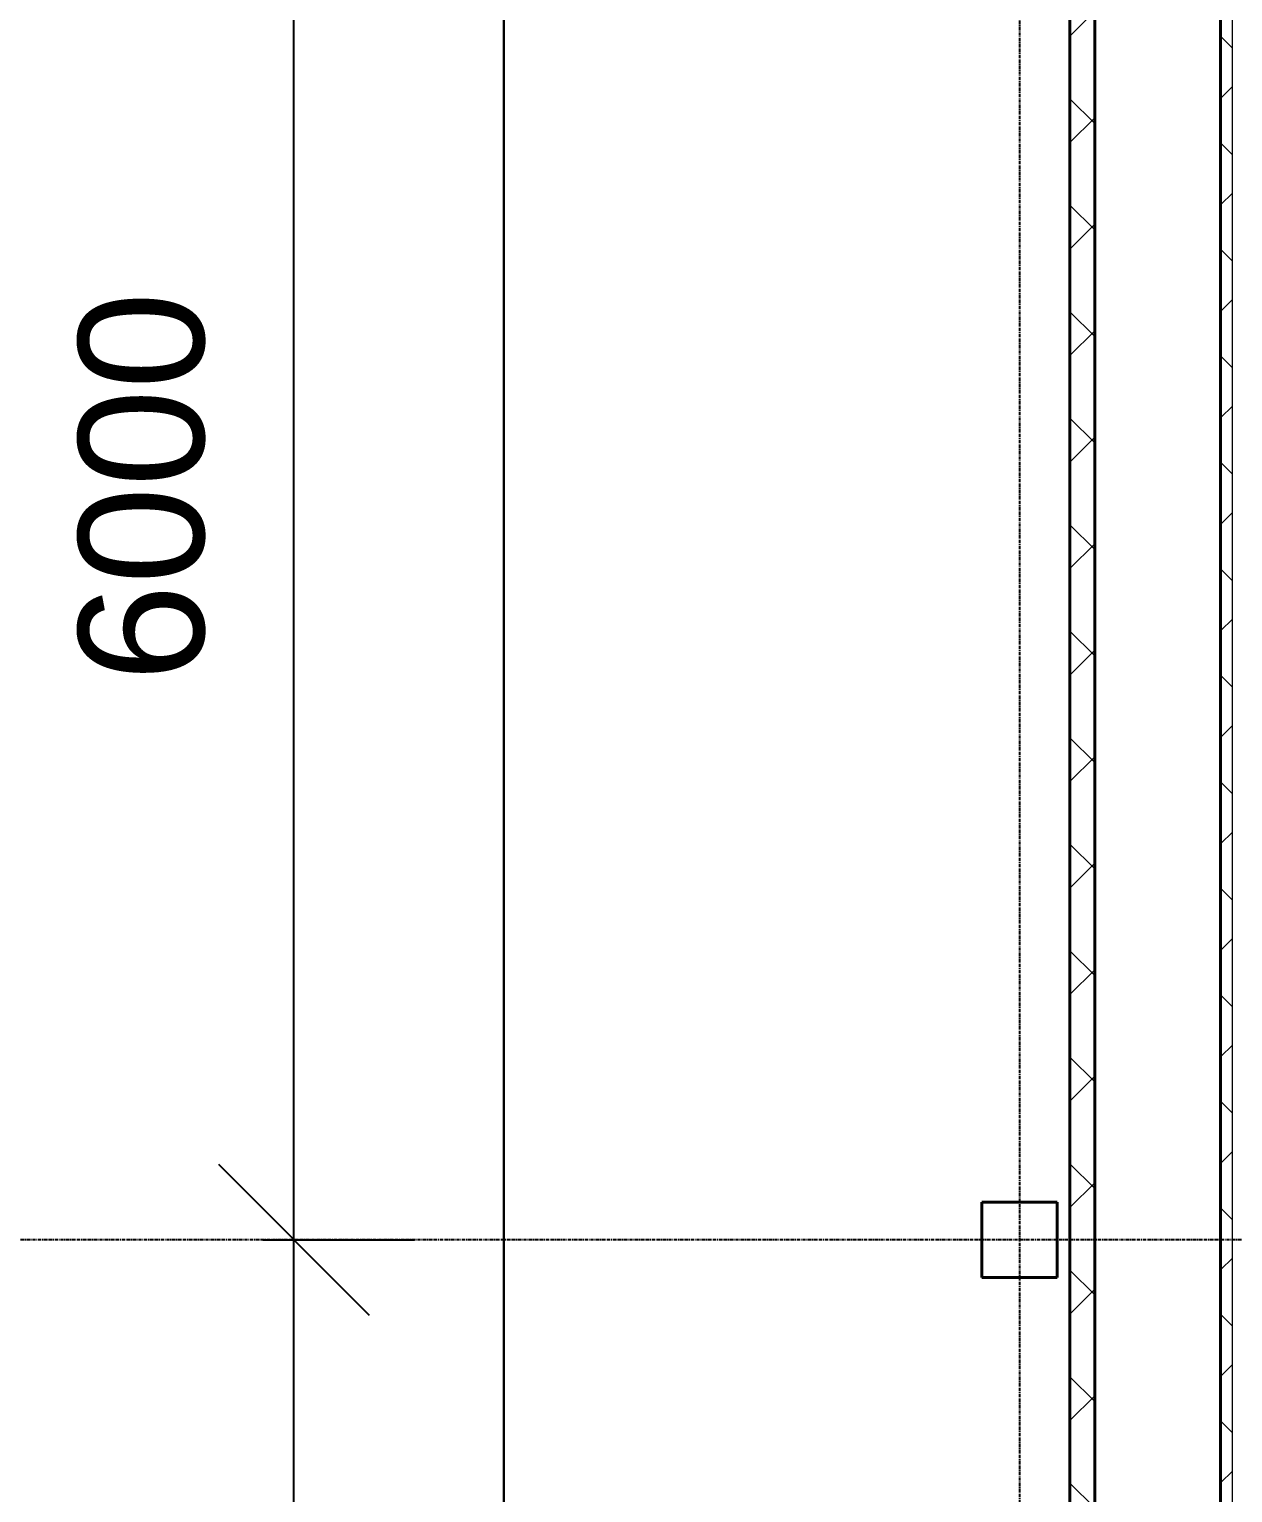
# Model space of a CAD drawing. Header units: millimetres. Extents: x 2140 to 223837, y 2113 to 170313.
# Drawn here: x 11717 to 16511, y 106750 to 112580 of the extents above; entities that cross this region are included whole.
import ezdxf

# ---------------------------------------------------------------- set-up
doc = ezdxf.new("R2010")
doc.units = ezdxf.units.MM
doc.linetypes.add('Линия сетки', pattern=[22.225, 12.7, -3.175, 3.175, -3.175])
doc.layers.add('A-DETL-GENF', color=7, linetype='Continuous', lineweight=18)
doc.layers.add('S-COLS', color=7, linetype='Continuous', lineweight=18)
doc.layers.add('Стены', color=7, linetype='Continuous')
doc.styles.add('Arial_1', font='arial.ttf', dxfattribs={"height": 500})
doc.dimstyles.new('Диагональ_-_2_5_мм_Arial_-_Линия_выноски_-_Текст_сверху_2', dxfattribs={"dimscale": 304.8, "dimtxt": 510.1297, "dimasz": 1.968504, "dimexe": 1.574803, "dimexo": 0.984252, "dimgap": 1.148294, "dimtad": 1, "dimdec": 3, "dimrnd": 0.001, "dimdsep": 46, "dimtxsty": 'Arial_1', "dimblk1": 'OBLIQUE', "dimblk2": 'OBLIQUE', "dimsah": 1, "dimcen": 0.09, "dimdle": 1.574803, "dimazin": 2, "dimtfac": 1, "dimtdec": 4, "dimtix": 1, "dimtmove": 0, "dimatfit": 3, "dimfxl": 1, "dimtvp": 1, "dimtfill": 1, "dimtolj": 1, "dimtzin": 0, "dimarcsym": 2})
pattern_1 = [(45, (61770, 82517.75), (-212.132, 212.132), []), (135, (61770, 82517.75), (-212.132, -212.132), [])]

# ---------------------------------------------------------------- blocks, each defined once
blk = doc.blocks.new('Сборный железобетон-Колонна квадратного сечения - 300x300-V93-В_АР_ПЭ_01 Этаж')
at = {"layer": 'S-COLS', "lineweight": 40}
for p, q in [((-173, 175), (-175, 175)), ((-175, 175), (-175, -125)), ((123, 175), (-173, 175)), ((125, 175), (123, 175)), ((125, -125), (125, 175)), ((-175, -125), (-173, -125)), ((-173, -125), (123, -125)), ((123, -125), (125, -125))]:
    blk.add_line(p, q, dxfattribs=at)
blk = doc.blocks.new('Линия разрыва - Линия разрыва-794957-В_АР_ПЭ_01 Этаж')
at = {"layer": 'A-DETL-GENF', "lineweight": 30}
blk.add_line((243, 0), (63757, 0), dxfattribs=at)
blk = doc.blocks.new('_Oblique')
at = {"color": 0, "linetype": 'ByBlock', "lineweight": -2}
blk.add_line((-0.5, -0.5), (0.5, 0.5), dxfattribs=at)
blk = doc.blocks.new('*D383')
at = {"color": 0, "lineweight": -2, "transparency": 16777216}
for p, q in [((10631.3, 99164.9), (10631.3, 106124.9)), ((10507, 105644.9), (11111.3, 105644.9)), ((10507, 99644.9), (11111.3, 99644.9))]:
    blk.add_line(p, q, dxfattribs=at)
at = {"layer": 'Defpoints', "color": 0, "transparency": 16777216}
for p in [(10207, 105644.9), (10631.3, 105644.9), (10207, 99644.9)]:
    blk.add_point(p, dxfattribs=at)
at = {"color": 0, "lineweight": -2, "transparency": 16777216, "xscale": 599.9999999999999, "yscale": 599.9999999999999, "zscale": 599.9999999999999}
for p, rotation in [((10631.3, 105644.9), 90), ((10631.3, 99644.9), 270)]:
    blk.add_blockref('_Oblique', p, dxfattribs=dict(at, rotation=rotation))
at = {"color": 0, "transparency": 16777216, "insert": (10026, 102644.9), "char_height": 500, "width": 1845.885, "attachment_point": 5, "rotation": 90, "style": 'Arial_1', "bg_fill": 3, "box_fill_scale": 1.1, "bg_fill_color": 256, "bg_fill_true_color": 13158600, "bg_fill_transparency": 0}
blk.add_mtext('\\A1;6000', dxfattribs=at)
blk = doc.blocks.new('*D384')
at = {"color": 0, "lineweight": -2, "transparency": 16777216}
for p, q in [((10631.3, 105164.9), (10631.3, 112124.9)), ((10507, 111644.9), (11111.3, 111644.9)), ((10507, 105644.9), (11111.3, 105644.9))]:
    blk.add_line(p, q, dxfattribs=at)
at = {"layer": 'Defpoints', "color": 0, "transparency": 16777216}
for p in [(10207, 111644.9), (10631.3, 111644.9), (10207, 105644.9)]:
    blk.add_point(p, dxfattribs=at)
at = {"color": 0, "lineweight": -2, "transparency": 16777216, "xscale": 599.9999999999999, "yscale": 599.9999999999999, "zscale": 599.9999999999999}
for p, rotation in [((10631.3, 111644.9), 90), ((10631.3, 105644.9), 270)]:
    blk.add_blockref('_Oblique', p, dxfattribs=dict(at, rotation=rotation))
at = {"color": 0, "transparency": 16777216, "insert": (10026, 108644.9), "char_height": 500, "width": 1845.885, "attachment_point": 5, "rotation": 90, "style": 'Arial_1', "bg_fill": 3, "box_fill_scale": 1.1, "bg_fill_color": 256, "bg_fill_true_color": 13158600, "bg_fill_transparency": 0}
blk.add_mtext('\\A1;6000', dxfattribs=at)
blk = doc.blocks.new('Помещение')
at = {"lineweight": 9}
h = blk.add_hatch(dxfattribs=at)
h.set_pattern_fill('FP_99', color=256, style=0, pattern_type=2)
h.set_pattern_definition(pattern_1)
h.paths.add_polyline_path([(13723.9036, 33324.9347), (13821.9036, 33324.9347), (13819.9036, 34344.9347), (13723.9036, 34344.9347), (13723.9036, 33344.9347)], flags=0)
h.paths.add_polyline_path([(13819.9036, 35354.9347), (13819.9036, 94644.9347), (13723.9036, 94644.9347), (13723.9036, 35354.9347)], flags=0)
h.paths.add_polyline_path([(13819.9036, 98844.9347), (13819.9036, 136644.9347), (13723.9036, 136644.9347), (13723.9036, 98844.9347)], flags=0)
h.paths.add_polyline_path([(13723.9036, 140844.9347), (13819.9036, 140844.9347), (13817.9036, 159946.9347), (13723.9036, 159944.9347), (13723.9036, 148287.773)], flags=0)
h = blk.add_hatch(dxfattribs=at)
h.set_pattern_fill('FP_99', color=256, style=0, pattern_type=2)
h.set_pattern_definition(pattern_1)
h.paths.add_polyline_path([(14369.9036, 36444.9347), (14369.9036, 94644.9347), (14323.9036, 94644.9347), (14323.9036, 36444.9347)], flags=0)
h.paths.add_polyline_path([(14369.9036, 98844.9347), (14369.9036, 136644.9347), (14323.9036, 136644.9347), (14323.9036, 98844.9347)], flags=0)
h.paths.add_polyline_path([(14323.9036, 140844.9347), (14369.9036, 140844.9347), (14369.9036, 159946.9347), (14323.9036, 159944.9347), (14323.9036, 148287.773)], flags=0)
at = {"color": 9, "linetype": 'Линия сетки', "true_color": 0xc7c8ca}
for p, q in [((13521.9036, 162172.4828), (13521.9036, 21779.4514)), ((113992.9741, 105644.9347), (7061.0864, 105644.9347))]:
    blk.add_line(p, q, dxfattribs=at)
at = {"lineweight": 18}
for p, q in [((13723.9036, 98844.9347), (13723.9036, 136644.9347)), ((13819.9036, 98844.9347), (13819.9036, 136644.9347)), ((14323.9036, 98844.9347), (14323.9036, 136644.9347)), ((14369.9036, 98844.9347), (14369.9036, 136644.9347))]:
    blk.add_line(p, q, dxfattribs=at)
at = {"lineweight": 40}
for p, q in [((13821.9036, 98844.9347), (13821.9036, 136644.9347)), ((14321.9036, 136644.9347), (14321.9036, 98844.9347)), ((13721.9036, 111244.9347), (13721.9036, 98844.9347))]:
    blk.add_line(p, q, dxfattribs=at)
at = {"rotation": 89.99999999999982}
blk.add_blockref('Линия разрыва - Линия разрыва-794957-В_АР_ПЭ_01 Этаж', (11467.3036, 99887.9109), dxfattribs=at)
blk.add_blockref('Сборный железобетон-Колонна квадратного сечения - 300x300-V93-В_АР_ПЭ_01 Этаж', (13546.9036, 105619.9347))
dim = blk.add_linear_dim(base=(10631.2531, 105644.9347), p1=(10206.9891, 99644.9347), p2=(10206.9891, 105644.9347), angle=90, dimstyle='Диагональ_-_2_5_мм_Arial_-_Линия_выноски_-_Текст_сверху_2', override={"dimpost": '<>', "dimfxl": 6000})
dim.commit()
dim.dimension.update_dxf_attribs({"geometry": '*D383', "text_midpoint": (10025.9666, 102644.9347)})
dim = blk.add_linear_dim(base=(10631.2531, 111644.9347), p1=(10206.9891, 105644.9347), p2=(10206.9891, 111644.9347), angle=90, dimstyle='Диагональ_-_2_5_мм_Arial_-_Линия_выноски_-_Текст_сверху_2', override={"dimpost": '<>', "dimfxl": 6000})
dim.commit()
dim.dimension.update_dxf_attribs({"geometry": '*D384', "text_midpoint": (10025.9666, 108644.9347)})

msp = doc.modelspace()

# ---------------------------------------------------------------- block references
at = {"layer": 'Стены'}
msp.add_blockref('Помещение', (2139.8, 2112.9), dxfattribs=at)

doc.saveas('drawing.dxf')
